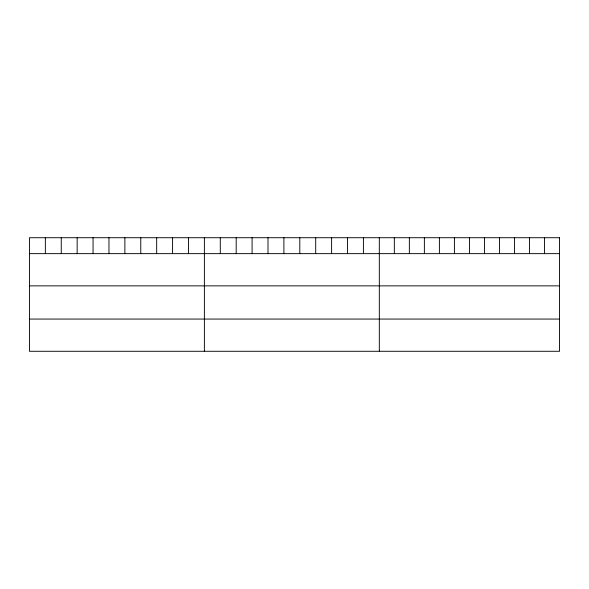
<?xml version="1.0" encoding="UTF-8"?>
<svg xmlns="http://www.w3.org/2000/svg" width="589" height="589" viewBox="0 0 589 589"><rect width="100%" height="100%" fill="white"/><g stroke="black" fill="none" stroke-linecap="round" stroke-linejoin="round"><path stroke-width="0.88" d="M29.45 253.645L559.55 253.645M29.45 285.864L559.55 285.864M29.45 319.061L559.55 319.061M544.53 237.72L544.53 253.645M529.511 237.72L529.511 253.645M514.491 237.72L514.491 253.645M499.472 237.72L499.472 253.645M484.452 237.72L484.452 253.645M469.433 237.72L469.433 253.645M454.413 237.72L454.413 253.645M439.394 237.72L439.394 253.645M424.374 237.72L424.374 253.645M409.355 237.72L409.355 253.645M394.335 237.72L394.335 253.645M379.316 237.72L379.316 351.28M363.413 237.72L363.413 253.645M347.51 237.72L347.51 253.645M331.607 237.72L331.607 253.645M315.704 237.72L315.704 253.645M299.801 237.72L299.801 253.645M283.898 237.72L283.898 253.645M267.995 237.72L267.995 253.645M252.092 237.72L252.092 253.645M236.189 237.72L236.189 253.645M220.286 237.72L220.286 253.645M204.383 237.72L204.383 351.28M188.48 237.72L188.48 253.645M172.577 237.72L172.577 253.645M156.674 237.72L156.674 253.645M140.771 237.72L140.771 253.645M124.868 237.72L124.868 253.645M108.965 237.72L108.965 253.645M93.062 237.72L93.062 253.645M77.159 237.72L77.159 253.645M61.256 237.72L61.256 253.645M45.353 237.72L45.353 253.645M559.55 237.72L29.45 237.72L29.45 351.28L559.55 351.28L559.55 237.72"/></g></svg>
